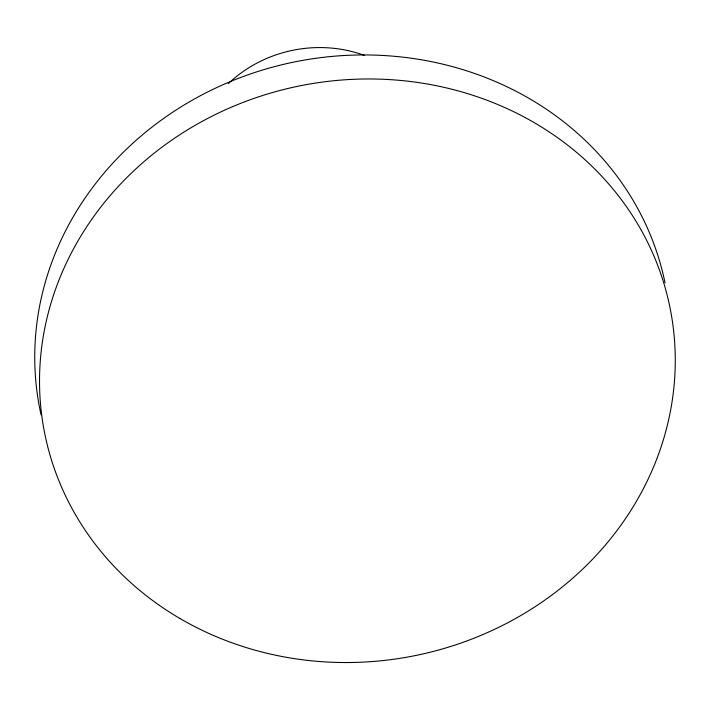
<?xml version="1.0" encoding="UTF-8"?>
<svg xmlns="http://www.w3.org/2000/svg" width="710" height="710" viewBox="0 0 710 710"><rect width="100%" height="100%" fill="white"/><g stroke="black" fill="none" stroke-linecap="round" stroke-linejoin="round"><path stroke-width="1.06" d="M41.065 414.826A318.905 290.647 -11.3 0 1 291.828 62.498A318.905 290.647 -11.3 0 1 665.048 282.899M228.238 83.718A123.309 112.384 -11.3 0 1 364.612 55.469M179.754 618.383A318.905 290.647 -11.3 0 0 674.5 380.595A318.905 290.647 -11.3 0 0 217.952 113.28A318.905 290.647 -11.3 0 0 179.754 618.383"/></g></svg>
